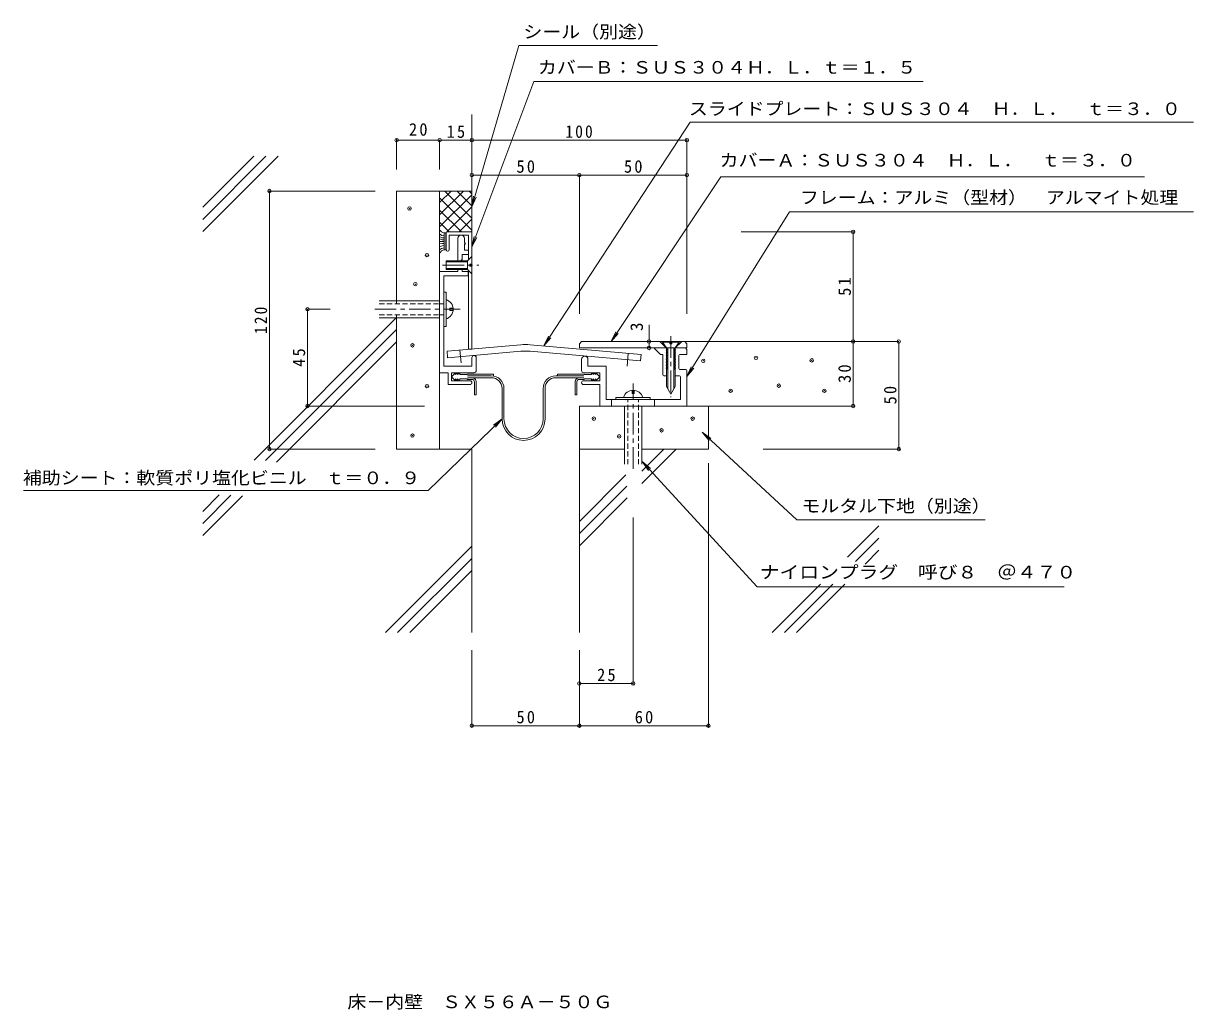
# Model space of a CAD drawing. Units: millimetres, scale not verified. Extents: x -268 to 276, y -270 to 189.
import ezdxf
from ezdxf.enums import TextEntityAlignment as Align

# ---------------------------------------------------------------- set-up
doc = ezdxf.new("R2010")
doc.units = ezdxf.units.MM
doc.header["$LTSCALE"] = 2
doc.header["$PDMODE"] = 32
doc.header["$PDSIZE"] = 1.6
doc.linetypes.add('CHAIN1', pattern=[8, 5, -1, 1, -1])
doc.linetypes.add('DASHED1', pattern=[1.8, 1.2, -0.6])
for name, color, linetype, lineweight in [('D-0', 3, 'Continuous', 9), ('D-1', 2, 'Continuous', 9), ('D-2', 4, 'Continuous', 9), ('D-3', 6, 'Continuous', 5), ('D-4', 7, 'Continuous', 9), ('D-5', 7, 'Continuous', 9)]:
    doc.layers.add(name, color=color, linetype=linetype, lineweight=lineweight)
doc.layers.add('F-5_F-5ﾚｲﾔ', color=2, linetype='Continuous')
doc.styles.add('ＭＳ ゴシック', font='')
doc.styles.get('ＭＳ ゴシック').set_extended_font_data('MS Gothic')

msp = doc.modelspace()

# ---------------------------------------------------------------- linework, layer by layer
at = {"layer": 'D-0'}
for p, q in [((-73.552, 89.487), (-74.647, 90.105)), ((-73.452, 88.595), (-74.62, 88.941)), ((-72.458, 87.704), (-74.62, 87.704)), ((-73.552, 90.574), (-74.597, 91.293)), ((-72.458, 90.401), (-73.529, 90.601)), ((-72.484, 89.387), (-73.479, 89.46)), ((-72.458, 88.595), (-73.429, 88.595)), ((-72.461, 91.759), (-71.656, 91.759)), ((-72.455, 91.746), (-72.455, 83.862)), ((-71.655, 91.746), (-71.655, 83.862)), ((-71.611, 83.983), (-71.611, 91.733)), ((-60.111, 92.233), (-71.111, 92.233)), ((-61.11, 90.733), (-70.11, 90.733)), ((-70.11, 83.983), (-70.11, 90.733)), ((-61.11, 79.233), (-61.11, 90.733)), ((-59.61, 37.733), (-59.61, 91.733)), ((-73.502, 85.748), (-74.62, 85.256)), ((-72.458, 85.825), (-73.452, 85.748)), ((-72.471, 83.862), (-71.653, 83.862)), ((-61.11, 37.733), (-61.11, 74.233)), ((-36.784, 39.702), (-71.156, 36.695)), ((-32.427, 39.702), (19.055, 35.198)), ((-9.61, 40.233), (-8.61, 41.233)), ((-9.61, 38.233), (-9.61, 40.233)), ((40.389, 38.233), (-9.61, 38.233)), ((-8.61, 41.233), (39.389, 41.233)), ((30.79, 38.233), (27.789, 41.233)), ((34.989, 38.233), (37.989, 41.233)), ((40.389, 40.233), (39.39, 41.233)), ((40.389, 40.233), (40.389, 38.233)), ((-71.156, 36.695), (-70.894, 33.707)), ((-36.784, 36.691), (-70.894, 33.707)), ((-59.61, 37.733), (-61.11, 37.733)), ((-32.427, 36.691), (18.793, 32.21)), ((19.055, 35.198), (18.793, 32.21))]:
    msp.add_line(p, q, dxfattribs=at)
at = {"layer": 'D-0', "linetype": 'CHAIN1'}
for p, q in [((-65.179, 37.218), (-64.656, 31.241)), ((13.078, 35.721), (12.555, 29.744))]:
    msp.add_line(p, q, dxfattribs=at)
at = {"layer": 'D-0'}
for points in [[(-72.458, 86.839), (-73.23, 86.839), (-74.62, 86.616)], [(-72.458, 84.783), (-73.752, 84.511), (-74.597, 83.842)]]:
    msp.add_lwpolyline(points, dxfattribs=at)
for centre, radius, start, end in [((-72.282, 94.375), 2.619, 205.46629, 266.15474), ((-71.111, 91.733), 0.5, 90, 180), ((-60.111, 91.733), 0.5, 0, 90), ((-72.109, 81.186), 2.709, 97.96758, 156.66208), ((-70.86, 83.983), 0.75, 180, 0), ((-34.606, 14.797), 25, 85, 95), ((-34.606, 11.786), 25, 85, 95)]:
    msp.add_arc(centre, radius, start, end, dxfattribs=at)
at = {"layer": 'D-1'}
for p, q in [((-66.11, 78.733), (-66.11, 89.248)), ((-63.11, 87.348), (-63.11, 89.248)), ((-62.61, 86.482), (-63.11, 87.348)), ((-64.11, 79.233), (-64.11, 81.748)), ((-61.11, 81.748), (-64.11, 81.748)), ((-63.11, 86.482), (-62.61, 86.482)), ((-63.11, 83.748), (-63.11, 86.482)), ((-61.11, 83.748), (-63.11, 83.748)), ((-71.611, 78.733), (-71.611, 74.733)), ((-61.61, 78.233), (-71.611, 78.233)), ((-64.61, 79.233), (-64.11, 79.233)), ((-64.61, 78.733), (-64.61, 79.233)), ((-61.61, 78.733), (-61.61, 74.733)), ((-74.611, 73.748), (-74.611, 26.733)), ((-66.11, 73.748), (-74.61, 73.748)), ((-72.61, 71.748), (-72.61, 29.733)), ((-61.26, 71.748), (-72.61, 71.748)), ((-71.611, 75.233), (-61.61, 75.233)), ((-66.11, 73.748), (-66.11, 74.733)), ((-64.11, 73.748), (-64.11, 74.733)), ((-61.26, 73.748), (-64.11, 73.748)), ((-61.26, 71.748), (-61.26, 73.748)), ((-72.619, 66.221), (-72.619, 56.215)), ((-102.69, 60.215), (-74.611, 60.215)), ((-72.619, 64.215), (-71.619, 64.215)), ((-71.619, 64.215), (-71.619, 48.215)), ((-74.611, 58.715), (-72.619, 58.715)), ((-69.819, 56.715), (-68.345, 56.715)), ((-69.819, 55.715), (-69.819, 56.715)), ((-69.819, 55.715), (-68.345, 55.715)), ((-102.69, 52.215), (-74.611, 52.215)), ((-74.611, 53.715), (-72.619, 53.715)), ((-71.619, 48.215), (-72.619, 48.215)), ((25.389, 38.233), (25.389, 37.933)), ((29.039, 40.933), (32.389, 40.933)), ((30.889, 38.233), (30.882, 20.234)), ((31.139, 38.233), (31.139, 38.053)), ((31.489, 38.233), (31.482, 19.195)), ((36.739, 41.233), (33.389, 41.233)), ((33.389, 40.933), (36.739, 40.933)), ((34.289, 38.233), (34.282, 19.194)), ((34.639, 38.233), (34.639, 38.053)), ((34.889, 38.233), (34.882, 20.234)), ((34.889, 38.233), (36.739, 40.933)), ((36.739, 41.233), (36.739, 40.933)), ((39.682, 38.233), (40.389, 37.526)), ((-59.61, 29.733), (-59.61, 33.733)), ((-57.61, 27.733), (-57.61, 33.733)), ((-8.605, 27.733), (-8.605, 32.924)), ((25.389, 37.933), (28.089, 35.233)), ((28.089, 35.233), (29.19, 35.233)), ((29.19, 25.733), (29.19, 35.233)), ((31.139, 38.053), (30.69, 37.793)), ((30.69, 37.793), (31.139, 37.533)), ((34.639, 38.053), (35.09, 37.793)), ((35.09, 37.793), (34.639, 37.533)), ((36.589, 28.753), (36.589, 34.733)), ((37.089, 35.233), (40.389, 35.233)), ((40.389, 37.526), (40.389, 35.233)), ((-72.61, 29.733), (-59.61, 29.733)), ((37.089, 28.253), (39.889, 28.253)), ((40.389, 27.753), (40.389, 11.233)), ((-74.611, 26.733), (-70.61, 26.733)), ((-70.61, 21.233), (-70.61, 26.733)), ((-69.111, 22.983), (-60.485, 22.983)), ((30.884, 25.233), (29.69, 25.233)), ((36.889, 25.233), (34.884, 25.233)), ((37.395, 14.233), (37.395, 24.733)), ((-60.485, 21.233), (-70.61, 21.233)), ((14.892, 17.033), (14.892, 18.507)), ((15.892, 17.033), (14.892, 17.033)), ((15.892, 17.033), (15.892, 18.507)), ((30.882, 20.234), (32.882, 16.769)), ((34.882, 20.234), (32.882, 16.769)), ((40.389, 11.233), (-0.11, 11.233)), ((5.392, 11.233), (5.392, 14.233)), ((7.392, 15.233), (23.392, 15.233)), ((7.392, 14.233), (7.392, 15.233)), ((11.392, -15.839), (11.392, 11.233)), ((19.392, -15.839), (19.392, 11.233)), ((23.392, 15.233), (23.392, 14.233)), ((25.392, 11.233), (25.392, 14.233))]:
    msp.add_line(p, q, dxfattribs=at)
at = {"layer": 'D-1', "linetype": 'CHAIN1'}
for p, q in [((-73.264, 76.733), (-56.402, 76.733)), ((-104.807, 56.215), (-65.122, 56.215)), ((32.889, 43.716), (32.889, 26.316)), ((32.889, 43.716), (32.889, 26.316)), ((32.889, 43.716), (32.889, 15.41)), ((15.392, -17.955), (15.392, 21.73))]:
    msp.add_line(p, q, dxfattribs=at)
at = {"layer": 'D-1', "linetype": 'DASHED1'}
for p, q in [((-102.69, 58.715), (-74.611, 58.715)), ((-102.69, 53.715), (-74.611, 53.715)), ((12.892, -15.839), (12.892, 14.233)), ((17.892, -15.839), (17.892, 14.233))]:
    msp.add_line(p, q, dxfattribs=at)
at = {"layer": 'D-1'}
for points in [[(-59.61, 80.733), (-61.61, 78.733), (-71.611, 78.733)], [(-59.61, 77.233), (-60.611, 77.233), (-60.611, 76.233), (-59.61, 76.233)], [(-71.611, 74.733), (-61.61, 74.733), (-59.61, 72.733)], [(29.039, 41.233), (29.039, 40.933), (30.889, 38.233)], [(33.389, 41.233), (33.389, 40.233), (32.389, 40.233), (32.389, 41.233)], [(-5.605, 32.924), (-5.605, 29.733), (2.894, 29.733), (2.894, 14.233), (37.395, 14.233)], [(31.139, 37.533), (31.139, 37.353), (30.69, 37.093), (31.139, 36.833), (31.139, 36.653), (30.69, 36.393), (31.139, 36.133), (31.139, 35.953), (30.69, 35.693), (31.139, 35.433), (31.139, 35.253), (30.69, 34.993), (31.139, 34.733), (31.139, 34.553), (30.69, 34.293), (31.139, 34.033), (31.139, 33.853), (30.69, 33.593), (31.139, 33.333), (31.139, 33.153), (30.69, 32.893), (31.139, 32.633), (31.139, 32.453), (30.69, 32.193), (31.139, 31.933), (31.139, 31.753), (30.69, 31.493), (31.139, 31.233), (31.139, 31.053), (30.69, 30.793), (31.139, 30.533), (31.139, 30.353), (30.69, 30.093), (31.139, 29.833), (31.139, 29.653), (30.69, 29.393), (31.139, 29.133), (31.139, 28.953), (30.69, 28.693), (31.139, 28.433)], [(34.639, 37.533), (34.639, 37.353), (35.09, 37.093), (34.639, 36.833), (34.639, 36.653), (35.09, 36.393), (34.639, 36.133), (34.639, 35.953), (35.09, 35.693), (34.639, 35.433), (34.639, 35.253), (35.09, 34.993), (34.639, 34.733), (34.639, 34.553), (35.09, 34.293), (34.639, 34.033), (34.639, 33.853), (35.09, 33.593), (34.639, 33.333), (34.639, 33.153), (35.09, 32.893), (34.639, 32.633), (34.639, 32.453), (35.09, 32.193), (34.639, 31.933), (34.639, 31.753), (35.09, 31.493), (34.639, 31.233), (34.639, 31.053), (35.09, 30.793), (34.639, 30.533), (34.639, 30.353), (35.09, 30.093), (34.639, 29.833), (34.639, 29.653), (35.09, 29.393), (34.639, 29.133), (34.639, 28.953), (35.09, 28.693), (34.639, 28.433)], [(31.139, 28.433), (31.139, 28.253), (31.105, 28.233)], [(34.639, 28.433), (34.639, 28.253), (34.674, 28.233)], [(-69.111, 22.983), (-69.111, 26.733), (-58.61, 26.733)], [(-7.735, 22.983), (-0.105, 22.983), (-0.105, 26.733), (-7.605, 26.733)], [(-0.11, 11.233), (-0.11, 21.233), (-7.735, 21.233)]]:
    msp.add_lwpolyline(points, dxfattribs=at)
for centre, radius, start, end in [((-64.61, 89.248), 1.5, 0, 180), ((-73.037, 56.215), 4.718, 287.49231, 72.50768), ((-58.61, 33.733), 1, 0, 180), ((-7.105, 32.924), 1.5, 0.00002, 177.39169), ((37.089, 34.733), 0.5, 90, 180), ((-58.61, 27.733), 1, 270, 0), ((-7.605, 27.733), 1, 180, 270), ((37.089, 28.753), 0.5, 180, 270), ((39.889, 27.753), 0.5, 0, 90), ((-60.485, 22.108), 0.875, 270, 90), ((-7.735, 22.108), 0.875, 90, 270), ((29.69, 25.733), 0.5, 180, 270), ((36.889, 24.733), 0.5, 0, 90), ((15.392, 13.815), 4.718, 17.49231, 162.50768)]:
    msp.add_arc(centre, radius, start, end, dxfattribs=at)
at = {"layer": 'D-2'}
for p, q in [((-69.115, 24.858), (-67.241, 26.733)), ((-69.115, 24.858), (-67.241, 22.983)), ((-67.241, 25.853), (-66.24, 26.733)), ((-67.241, 25.853), (-67.241, 26.733)), ((-66.24, 25.853), (-65.24, 26.733)), ((-66.24, 26.733), (-66.24, 25.853)), ((-65.24, 25.853), (-65.24, 26.733)), ((-65.24, 25.863), (-62.24, 25.863)), ((-65.24, 25.853), (-61.865, 25.853)), ((-65.24, 23.863), (-61.865, 23.863)), ((-61.615, 26.103), (-49.489, 26.103)), ((-61.615, 25.308), (-50.571, 25.308)), ((-61.615, 24.408), (-50.571, 24.408)), ((-61.615, 23.608), (-59.615, 23.608)), ((-58.416, 16.408), (-58.416, 22.408)), ((-57.615, 16.408), (-57.615, 22.408)), ((-49.489, 25.308), (-49.489, 26.103)), ((-7.605, 25.308), (-20.57, 25.308)), ((-7.605, 24.408), (-20.57, 24.408)), ((-19.732, 25.308), (-19.732, 26.103)), ((-7.605, 26.103), (-19.732, 26.103)), ((-11.606, 16.408), (-11.606, 22.408)), ((-10.805, 16.408), (-10.805, 22.408)), ((-7.605, 23.608), (-9.605, 23.608)), ((-3.98, 25.853), (-7.355, 25.853)), ((-3.98, 23.863), (-7.355, 23.863)), ((-58.416, 16.408), (-57.642, 16.408)), ((-45.571, 5.25), (-45.571, 19.408)), ((-44.671, 5.244), (-44.671, 19.408)), ((-26.47, 5.244), (-26.47, 19.408)), ((-25.57, 5.25), (-25.57, 19.408)), ((-10.805, 16.408), (-11.606, 16.408))]:
    msp.add_line(p, q, dxfattribs=at)
for points in [[(-67.241, 22.983), (-67.241, 23.863), (-66.24, 22.983), (-66.24, 23.863), (-65.24, 22.983), (-65.24, 23.863)], [(-1.981, 26.733), (-1.981, 25.853), (-2.98, 26.733), (-2.98, 25.853), (-3.98, 26.733), (-3.98, 25.853)], [(-1.981, 22.983), (-1.981, 23.863), (-2.98, 22.983), (-2.98, 23.863), (-3.98, 22.983), (-3.98, 23.863)], [(-1.981, 26.733), (-0.105, 24.858), (-1.981, 22.983)]]:
    msp.add_lwpolyline(points, dxfattribs=at)
for centre, radius, start, end in [((-61.615, 25.853), 0.25, 90, 180), ((-61.615, 23.863), 0.25, 180, 270), ((-59.615, 22.408), 2, 0, 90.00002), ((-59.615, 22.408), 1.2, 0, 90.00002), ((-50.571, 19.408), 5.9, 0.00002, 90.00002), ((-50.571, 19.408), 5, 0, 90.00002), ((-20.57, 19.408), 5.9, 90, 180), ((-20.57, 19.408), 5, 90, 180), ((-9.605, 22.408), 2, 90, 180), ((-9.605, 22.408), 1.2, 90, 180), ((-7.605, 25.853), 0.25, 0, 90), ((-7.605, 23.863), 0.25, 270, 0), ((-35.571, 5.25), 10, 180, 270), ((-35.571, 5.244), 9.1, 180, 270), ((-35.57, 5.25), 10, 270, 0), ((-35.57, 5.244), 9.1, 270, 0)]:
    msp.add_arc(centre, radius, start, end, dxfattribs=at)
at = {"layer": 'D-3'}
for p, q in [((-59.61, 146.839), (-59.61, 91.733)), ((-184.824, 92.348), (-149.767, 127.405)), ((-184.824, 98.005), (-155.424, 127.405)), ((-184.824, 103.662), (-161.081, 127.405)), ((-59.61, 111.233), (-94.61, 111.233)), ((-94.61, 111.233), (-94.61, 58.732)), ((-74.611, 111.233), (-74.611, -8.767)), ((-74.611, 100.167), (-63.545, 111.233)), ((-74.611, 105.824), (-69.201, 111.233)), ((-74.611, 94.51), (-59.61, 109.51)), ((-72.179, 111.233), (-59.61, 98.664)), ((-66.523, 111.233), (-59.61, 104.321)), ((-60.866, 111.233), (-59.61, 109.978)), ((-74.611, 108.007), (-59.61, 93.007)), ((-71.231, 92.233), (-59.61, 103.853)), ((-74.611, 102.351), (-64.493, 92.233)), ((-65.574, 92.233), (-59.61, 98.197)), ((-74.611, 96.694), (-70.15, 92.233)), ((-59.917, 92.233), (-59.61, 92.54)), ((-160.949, -13.884), (-94.61, 52.454)), ((-94.61, 53.732), (-94.61, -8.767)), ((-155.539, -14.132), (-94.61, 46.797)), ((-150.56, -14.809), (-94.61, 41.141)), ((39.39, 41.233), (107.821, 41.233)), ((14.89, 11.233), (-9.61, 11.233)), ((-9.61, 11.233), (-9.61, -94.148)), ((107.821, 11.233), (40.389, 11.233)), ((50.39, 11.233), (50.39, -8.767)), ((-59.61, -8.767), (-94.61, -8.767)), ((-59.61, -8.767), (-59.61, -94.148)), ((11.392, -8.767), (-9.61, -8.767)), ((50.39, -8.767), (19.392, -8.767)), ((19.392, -19.083), (29.708, -8.767)), ((19.392, -24.74), (35.365, -8.767)), ((-9.61, -42.429), (11.972, -20.847)), ((-9.61, -48.086), (12.482, -25.993)), ((-184.824, -37.759), (-177.079, -30.014)), ((-184.824, -43.416), (-171.67, -30.262)), ((-184.824, -49.073), (-166.261, -30.51)), ((-9.61, -53.743), (12.629, -31.503)), ((115.1, -59.139), (129.712, -44.527)), ((-99.791, -94.148), (-59.61, -53.967)), ((118.789, -61.108), (129.712, -50.184)), ((-94.134, -94.148), (-59.61, -59.624)), ((123.248, -62.306), (129.712, -55.841)), ((-88.477, -94.148), (-59.61, -65.281)), ((80.092, -94.148), (102.572, -71.667)), ((85.749, -94.148), (108.229, -71.667)), ((91.406, -94.148), (113.886, -71.667))]:
    msp.add_line(p, q, dxfattribs=at)
for p in [(-88.608, 103.105), (-80.484, 81.441), (-85.9, 67.901), (-87.254, 39.466), (48.021, 32.27), (72.525, 33.649), (98.451, 32.471), (-80.484, 20.51), (60.74, 18.329), (83.131, 20.686), (104.344, 18.329), (-2.899, 5.366), (43.062, 5.366), (28.614, -0.076), (-87.254, -2.508), (8.886, -2.884)]:
    msp.add_point(p, dxfattribs=at)
at = {"layer": 'D-4'}
for p, q in [((-37.751, 178.909), (26.802, 178.909)), ((-30.859, 162.216), (150.236, 162.216)), ((41.912, 143.219), (-26.155, 39.154)), ((41.912, 143.219), (275.988, 143.219)), ((-94.61, 135.48), (-94.61, 121.233)), ((-74.611, 134.88), (-94.61, 134.88)), ((56.207, 117.829), (5.183, 41.233)), ((56.207, 117.829), (253.203, 117.829)), ((-59.61, 103.853), (-57.598, 108.43)), ((88.191, 101.576), (40.389, 24.966)), ((88.191, 101.576), (276.082, 101.576)), ((-59.61, 85.207), (-57.265, 89.622)), ((-26.155, 39.154), (-23.988, 43.66)), ((5.183, 41.233), (7.388, 45.721)), ((5.183, 41.233), (8.475, 44.997)), ((-26.155, 39.154), (-22.896, 42.945)), ((40.389, 24.966), (42.46, 29.517)), ((40.389, 24.966), (43.567, 28.826)), ((-45.571, 5.25), (-49.579, 2.26)), ((91.554, -41.639), (47.484, -0.981)), ((47.484, -0.981), (51.57, -3.863)), ((47.484, -0.981), (50.685, -4.822)), ((19.618, -14.614), (22.488, -18.708)), ((-79.882, -28.141), (-268.114, -28.141)), ((91.554, -41.639), (179.076, -41.639)), ((215.955, -72.868), (73.062, -72.868))]:
    msp.add_line(p, q, dxfattribs=at)
for points in [[(-37.751, 178.909), (-59.61, 103.853), (-58.851, 108.795)], [(-30.859, 162.216), (-59.61, 85.207), (-58.488, 90.079)], [(-79.882, -28.141), (-45.571, 5.25), (-48.669, 1.325)], [(73.062, -72.868), (19.618, -14.614), (23.45, -17.826)]]:
    msp.add_lwpolyline(points, dxfattribs=at)
for p in [(-94.61, 134.88), (-74.611, 134.88)]:
    msp.add_point(p, dxfattribs=at)
at = {"layer": 'D-5'}
for p, q in [((-74.611, 134.88), (40.389, 134.88)), ((-74.611, 134.88), (-74.611, 121.233)), ((40.389, 135.48), (40.389, 54.087)), ((-59.61, 118.647), (40.389, 118.647)), ((-9.61, 118.647), (-9.61, 54.087)), ((-104.605, 111.233), (-154.375, 111.233)), ((-153.775, -8.767), (-153.775, 111.233)), ((65.644, 92.233), (118.348, 92.233)), ((117.748, 11.233), (117.748, 92.233)), ((-125.59, 56.232), (-136.677, 56.232)), ((-136.077, 56.232), (-136.077, 11.233)), ((22.78, 38.233), (22.78, 49.066)), ((22.78, 41.233), (23.38, 41.233)), ((22.78, 38.233), (23.38, 38.233)), ((138.952, 41.233), (99.509, 41.233)), ((138.952, 41.233), (138.952, -8.767)), ((-81.702, 11.233), (-136.677, 11.233)), ((99.509, 11.233), (118.348, 11.233)), ((-104.605, -8.767), (-154.375, -8.767)), ((75.804, -8.767), (139.552, -8.767)), ((50.39, -15.405), (50.39, -138.063)), ((15.392, -40.659), (15.392, -118.421)), ((-59.61, -102.389), (-59.61, -138.063)), ((-9.61, -102.389), (-9.61, -138.063)), ((-9.61, -117.821), (15.392, -117.821)), ((-59.61, -137.463), (50.39, -137.463))]:
    msp.add_line(p, q, dxfattribs=at)
for p in [(-74.611, 134.88), (-59.61, 134.88), (40.389, 134.88), (-59.61, 118.647), (-9.61, 118.647), (40.389, 118.647), (-153.775, 111.233), (117.748, 92.233), (-136.077, 56.232), (22.78, 41.233), (22.78, 38.233), (117.748, 41.233), (138.952, 41.233), (-136.077, 11.233), (117.748, 11.233), (-153.775, -8.767), (138.952, -8.767), (-9.61, -117.821), (15.392, -117.821), (-59.61, -137.463), (-9.61, -137.463), (50.39, -137.463)]:
    msp.add_point(p, dxfattribs=at)

# ---------------------------------------------------------------- texts
at = {"layer": 'D-4', "color": 2, "style": 'ＭＳ ゴシック'}
for s, width, p in [('シール（別途）', 1.1, (-35.642, 180.594)), ('カバーＢ：ＳＵＳ３０４Ｈ．Ｌ．ｔ＝１．５', 1.1, (-28.907, 164.077)), ('スライドプレート：ＳＵＳ３０４\u3000Ｈ．Ｌ．\u3000ｔ＝３．０', 1.1, (41.325, 144.809)), ('カバーＡ：ＳＵＳ３０４\u3000Ｈ．Ｌ．\u3000ｔ＝３．０', 1.1, (55.62, 120.876)), ('フレーム：アルミ（型材）\u3000アルマイト処理', 1.1, (92.959, 103.533)), ('補助シート：軟質ポリ塩化ビニル\u3000ｔ＝０．９', 1.1, (-268.47, -26.885)), ('モルタル下地（別途）', 1.1, (93.663, -39.954)), ('ナイロンプラグ\u3000呼び８\u3000＠４７０', 1.15, (74.272, -70.734))]:
    msp.add_text(s, height=5.865, dxfattribs=dict(at, width=width)).set_placement(p, align=Align.BOTTOM_LEFT)
at = {"layer": 'D-4', "color": 2, "insert": (-88.861, 136.88), "char_height": 5.865, "attachment_point": 7, "style": 'ＭＳ ゴシック'}
msp.add_mtext('\\T1.27;\\W0.95;20', dxfattribs=at)
at = {"layer": 'D-5', "color": 2, "style": 'ＭＳ ゴシック'}
msp.add_text('3', height=5.865, rotation=90, dxfattribs=at).set_placement((21.698, 46.088), align=Align.BOTTOM_LEFT)
at = {"layer": 'D-5', "color": 2, "char_height": 5.865, "attachment_point": 7, "style": 'ＭＳ ゴシック'}
for s, insert in [('\\T1.27;\\W0.95;15', (-71.361, 135.88)), ('\\T1.27;\\W0.9;100', (-16.111, 135.88)), ('\\T1.27;\\W0.95;50', (-38.86, 119.647)), ('\\T1.27;\\W0.95;50', (11.139, 119.647)), ('\\T1.27;\\W0.95;25', (-1.359, -116.821)), ('\\T1.27;\\W0.95;50', (-38.86, -136.463)), ('\\T1.27;\\W0.95;60', (16.14, -136.463))]:
    msp.add_mtext(s, dxfattribs=dict(at, insert=insert))
at = {"layer": 'D-5', "color": 2, "char_height": 5.865, "attachment_point": 7, "rotation": 90, "style": 'ＭＳ ゴシック'}
for s, insert in [('\\T1.27;\\W0.95;51', (116.748, 62.483)), ('\\T1.27;\\W0.9;120', (-154.775, 44.733)), ('\\T1.27;\\W0.95;45', (-137.077, 29.482)), ('\\T1.27;\\W0.95;30', (116.748, 21.983)), ('\\T1.27;\\W0.95;50', (137.952, 11.983))]:
    msp.add_mtext(s, dxfattribs=dict(at, insert=insert))
at = {"layer": 'F-5_F-5ﾚｲﾔ', "style": 'ＭＳ ゴシック', "width": 1.1}
msp.add_text('床－内壁\u3000ＳＸ５６Ａ－５０Ｇ', height=5.865, dxfattribs=at).set_placement((-117.5, -270.622), align=Align.BOTTOM_LEFT)

doc.saveas('drawing.dxf')
